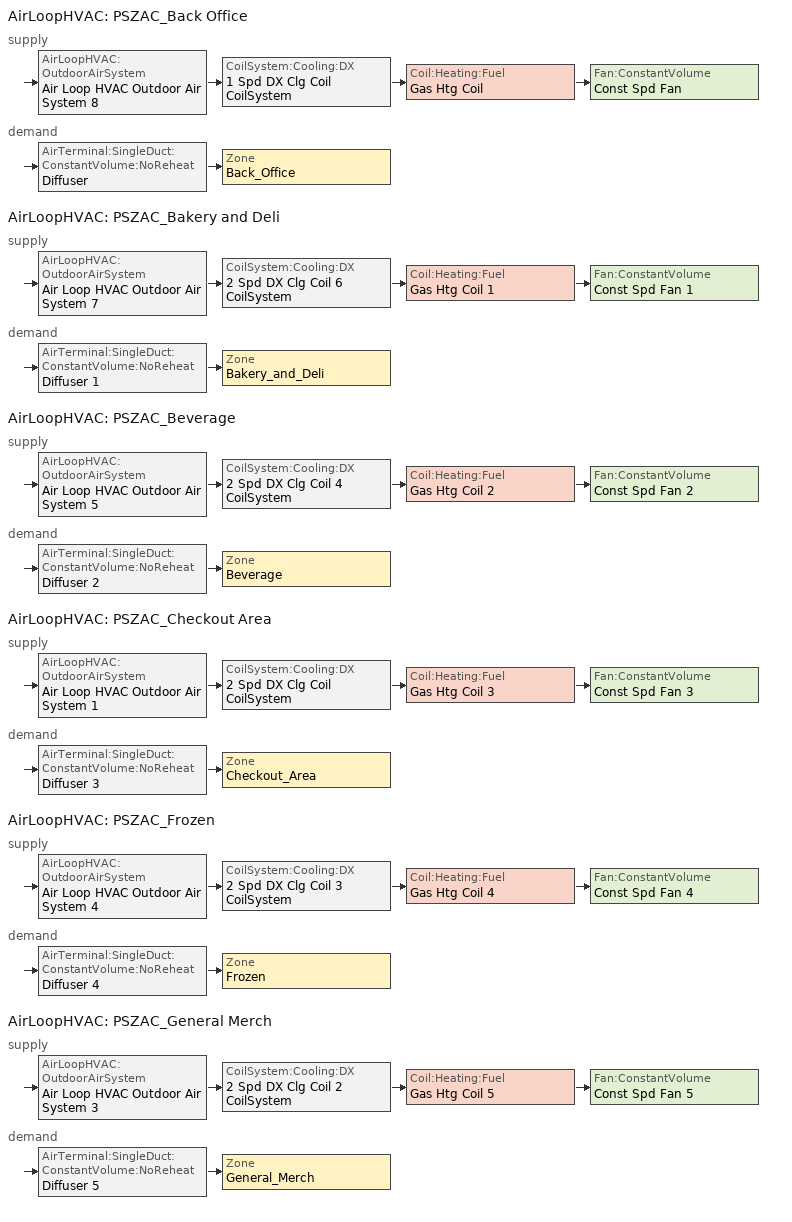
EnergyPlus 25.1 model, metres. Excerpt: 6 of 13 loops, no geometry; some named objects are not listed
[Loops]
AirLoopHVAC 'PSZAC_Back Office'
 supply: AirLoopHVAC:OutdoorAirSystem 'Air Loop HVAC Outdoor Air System 8' > CoilSystem:Cooling:DX '1 Spd DX Clg Coil CoilSystem' > Coil:Heating:Fuel 'Gas Htg Coil' > Fan:ConstantVolume 'Const Spd Fan'
 demand: AirTerminal:SingleDuct:ConstantVolume:NoReheat 'Diffuser' > Zone 'Back_Office'
AirLoopHVAC 'PSZAC_Bakery and Deli'
 supply: AirLoopHVAC:OutdoorAirSystem 'Air Loop HVAC Outdoor Air System 7' > CoilSystem:Cooling:DX '2 Spd DX Clg Coil 6 CoilSystem' > Coil:Heating:Fuel 'Gas Htg Coil 1' > Fan:ConstantVolume 'Const Spd Fan 1'
 demand: AirTerminal:SingleDuct:ConstantVolume:NoReheat 'Diffuser 1' > Zone 'Bakery_and_Deli'
AirLoopHVAC 'PSZAC_Beverage'
 supply: AirLoopHVAC:OutdoorAirSystem 'Air Loop HVAC Outdoor Air System 5' > CoilSystem:Cooling:DX '2 Spd DX Clg Coil 4 CoilSystem' > Coil:Heating:Fuel 'Gas Htg Coil 2' > Fan:ConstantVolume 'Const Spd Fan 2'
 demand: AirTerminal:SingleDuct:ConstantVolume:NoReheat 'Diffuser 2' > Zone 'Beverage'
AirLoopHVAC 'PSZAC_Checkout Area'
 supply: AirLoopHVAC:OutdoorAirSystem 'Air Loop HVAC Outdoor Air System 1' > CoilSystem:Cooling:DX '2 Spd DX Clg Coil CoilSystem' > Coil:Heating:Fuel 'Gas Htg Coil 3' > Fan:ConstantVolume 'Const Spd Fan 3'
 demand: AirTerminal:SingleDuct:ConstantVolume:NoReheat 'Diffuser 3' > Zone 'Checkout_Area'
AirLoopHVAC 'PSZAC_Frozen'
 supply: AirLoopHVAC:OutdoorAirSystem 'Air Loop HVAC Outdoor Air System 4' > CoilSystem:Cooling:DX '2 Spd DX Clg Coil 3 CoilSystem' > Coil:Heating:Fuel 'Gas Htg Coil 4' > Fan:ConstantVolume 'Const Spd Fan 4'
 demand: AirTerminal:SingleDuct:ConstantVolume:NoReheat 'Diffuser 4' > Zone 'Frozen'
AirLoopHVAC 'PSZAC_General Merch'
 supply: AirLoopHVAC:OutdoorAirSystem 'Air Loop HVAC Outdoor Air System 3' > CoilSystem:Cooling:DX '2 Spd DX Clg Coil 2 CoilSystem' > Coil:Heating:Fuel 'Gas Htg Coil 5' > Fan:ConstantVolume 'Const Spd Fan 5'
 demand: AirTerminal:SingleDuct:ConstantVolume:NoReheat 'Diffuser 5' > Zone 'General_Merch'
[DesignSpecification:OutdoorAir] Outdoor Air Method=Maximum; Outdoor Air Flow per Person {m3/s-person}=0.00707921; Outdoor Air Flow per Zone {m3/s}=0; Outdoor Air Flow Air Changes per Hour {1/hr}=0; Outdoor Air Schedule=RetailGroceryRetailHVACAvail
Name | Outdoor Air Flow per Zone Floor Area {m3/s-m2}
DSOA_Checkout_Area; DSOA_General_Merch; DSOA_Frozen; DSOA_Beverage; DSOA_Bakery_and_Deli | 0.001016
DSOA_Back_Office | 0.000762
[ZoneControl:Thermostat]
ZC_Back_Office: Zone or ZoneList=Back_Office; Control Type Schedule=Back_Office Zn Thermostat Schedule; Control 1=TSDSP_Back_Office; Temperature Difference Between Cutout And Setpoint {deltaC}=0
[ThermostatSetpoint:DualSetpoint]
TSDSP_Back_Office: Heating Setpoint Temperature Schedule=RetailGroceryRetailHtgSetpt; Cooling Setpoint Temperature Schedule=RetailGroceryRetailClgSetpt
[Sizing:Zone] Zone Cooling Design Supply Air Temperature Input Method=SupplyAirTemperature; Zone Cooling Design Supply Air Temperature {C}=14; Zone Cooling Design Supply Air Temperature Difference {deltaC}=11.11; Zone Heating Design Supply Air Temperature Input Method=SupplyAirTemperature; Zone Heating Design Supply Air Temperature {C}=40; Zone Heating Design Supply Air Temperature Difference {deltaC}=11.11; Zone Cooling Design Supply Air Humidity Ratio {kgWater/kgDryAir}=0.0085; Zone Heating Design Supply Air Humidity Ratio {kgWater/kgDryAir}=0.008; Cooling Design Air Flow Method=DesignDay; Cooling Design Air Flow Rate {m3/s}=0; Cooling Minimum Air Flow per Zone Floor Area {m3/s-m2}=0.000762; Cooling Minimum Air Flow {m3/s}=0; Cooling Minimum Air Flow Fraction=0; Heating Design Air Flow Method=DesignDay; Heating Design Air Flow Rate {m3/s}=0; Heating Maximum Air Flow per Zone Floor Area {m3/s-m2}=0.002032; Heating Maximum Air Flow {m3/s}=0.141576; Heating Maximum Air Flow Fraction=0.3; Account for Dedicated Outdoor Air System=No; Zone Load Sizing Method=Sensible Load Only No Latent Load; Zone Latent Cooling Design Supply Air Humidity Ratio Input Method=HumidityRatioDifference; Zone Cooling Design Supply Air Humidity Ratio Difference {kgWater/kgDryAir}=0.005; Zone Latent Heating Design Supply Air Humidity Ratio Input Method=HumidityRatioDifference; Zone Humidification Design Supply Air Humidity Ratio Difference {kgWater/kgDryAir}=0.005; Type of Space Sum to Use=Coincident
Name | Design Specification Outdoor Air Object
Back_Office | DSOA_Back_Office
Bakery_and_Deli | DSOA_Bakery_and_Deli
Beverage | DSOA_Beverage
Checkout_Area | DSOA_Checkout_Area
Frozen | DSOA_Frozen
General_Merch | DSOA_General_Merch
[Sizing:System] Type of Load to Size On=Sensible; Design Outdoor Air Flow Rate {m3/s}=Autosize; Central Heating Maximum System Air Flow Ratio=Autosize; Preheat Design Temperature {C}=5.68434e-14; Preheat Design Humidity Ratio {kgWater/kgDryAir}=0; Precool Design Temperature {C}=5.68434e-14; Precool Design Humidity Ratio {kgWater/kgDryAir}=0; Central Cooling Design Supply Air Temperature {C}=12.8; Central Heating Design Supply Air Temperature {C}=35; Type of Zone Sum to Use=NonCoincident; 100% Outdoor Air in Cooling=No; 100% Outdoor Air in Heating=No; Central Cooling Design Supply Air Humidity Ratio {kgWater/kgDryAir}=0.0085; Central Heating Design Supply Air Humidity Ratio {kgWater/kgDryAir}=0.008; Cooling Supply Air Flow Rate Method=DesignDay; Cooling Supply Air Flow Rate {m3/s}=0; Cooling Supply Air Flow Rate Per Floor Area {m3/s-m2}=0.00996765; Cooling Fraction of Autosized Cooling Supply Air Flow Rate=1; Cooling Supply Air Flow Rate Per Unit Cooling Capacity {m3/s-W}=3.94755e-05; Heating Supply Air Flow Rate Method=DesignDay; Heating Supply Air Flow Rate {m3/s}=0; Heating Supply Air Flow Rate Per Floor Area {m3/s-m2}=0.00996765; Heating Fraction of Autosized Heating Supply Air Flow Rate=1; Heating Fraction of Autosized Cooling Supply Air Flow Rate=1; Heating Supply Air Flow Rate Per Unit Heating Capacity {m3/s-W}=3.15882e-05; System Outdoor Air Method=ZoneSum; Zone Maximum Outdoor Air Fraction=1; Cooling Design Capacity Method=CoolingDesignCapacity; Cooling Design Capacity {W}=Autosize; Cooling Design Capacity Per Floor Area {W/m2}=234.7; Fraction of Autosized Cooling Design Capacity=1; Heating Design Capacity Method=HeatingDesignCapacity; Heating Design Capacity {W}=Autosize; Heating Design Capacity Per Floor Area {W/m2}=157; Fraction of Autosized Heating Design Capacity=1; Central Cooling Capacity Control Method=OnOff; Occupant Diversity=Autosize
PSZAC_Back Office; PSZAC_Bakery and Deli; PSZAC_Beverage; PSZAC_Checkout Area; PSZAC_Frozen; PSZAC_General Merch
[AirTerminal:SingleDuct:ConstantVolume:NoReheat] Availability Schedule=Always On Discrete; Maximum Air Flow Rate {m3/s}=AutoSize
Diffuser; Diffuser 1; Diffuser 2; Diffuser 3; Diffuser 4; Diffuser 5
[Zone equipment]
Back_Office: Diffuser
Bakery_and_Deli: Diffuser 1
Beverage: Diffuser 2
Checkout_Area: Diffuser 3, Zone Exhaust Fan_Restroom
Frozen: Diffuser 4
General_Merch: Diffuser 5
[Fan:ConstantVolume] Availability Schedule=RetailGroceryRetailHVACAvail; Fan Total Efficiency=0.57; Pressure Rise {Pa}=787.32; Maximum Flow Rate {m3/s}=AutoSize; Motor Efficiency=0.88; Motor In Airstream Fraction=1
Const Spd Fan; Const Spd Fan 1; Const Spd Fan 2; Const Spd Fan 3; Const Spd Fan 4; Const Spd Fan 5
[Fan:ZoneExhaust]
Zone Exhaust Fan_Restroom: Availability Schedule=RetailGroceryRetailHVACAvail; Fan Total Efficiency=0.65; Pressure Rise {Pa}=150; Maximum Flow Rate {m3/s}=0.0354; System Availability Manager Coupling Mode=Decoupled
[Coil:Cooling:DX:SingleSpeed]
1 Spd DX Clg Coil: Availability Schedule=Always On Discrete; Gross Rated Total Cooling Capacity {W}=Autosize; Gross Rated Sensible Heat Ratio=Autosize; Gross Rated Cooling COP {W/W}=3.3; Rated Air Flow Rate {m3/s}=Autosize; 2017 Rated Evaporator Fan Power Per Volume Flow Rate {W/(m3/s)}=773.3; 2023 Rated Evaporator Fan Power Per Volume Flow Rate {W/(m3/s)}=934.4; Total Cooling Capacity Function of Temperature Curve=OS:Curve:Biquadratic 1; Total Cooling Capacity Function of Flow Fraction Curve=OS:Curve:Quadratic 1; Energy Input Ratio Function of Temperature Curve=OS:Curve:Biquadratic 2; Energy Input Ratio Function of Flow Fraction Curve=OS:Curve:Quadratic 2; Part Load Fraction Correlation Curve=OS:Curve:Quadratic 3; Minimum Outdoor Dry-Bulb Temperature for Compressor Operation {C}=-25; Nominal Time for Condensate Removal to Begin {s}=0; Ratio of Initial Moisture Evaporation Rate and Steady State Latent Capacity=0; Maximum Cycling Rate {cycles/hr}=0; Latent Capacity Time Constant {s}=0; Condenser Type=AirCooled; Evaporative Condenser Effectiveness=0; Evaporative Condenser Air Flow Rate {m3/s}=Autosize; Evaporative Condenser Pump Rated Power Consumption {W}=Autosize; Crankcase Heater Capacity {W}=0; Maximum Outdoor Dry-Bulb Temperature for Crankcase Heater Operation {C}=0; Basin Heater Capacity {W/K}=0; Basin Heater Setpoint Temperature {C}=10
[Coil:Cooling:DX:TwoSpeed] Availability Schedule=Always On Discrete; High Speed Gross Rated Total Cooling Capacity {W}=Autosize; High Speed Rated Sensible Heat Ratio=Autosize; High Speed Gross Rated Cooling COP {W/W}=3.3; High Speed Rated Air Flow Rate {m3/s}=Autosize; High Speed 2017 Rated Evaporator Fan Power Per Volume Flow Rate {W/(m3/s)}=773.3; High Speed 2023 Rated Evaporator Fan Power Per Volume Flow Rate {W/(m3/s)}=934.4; Unit Internal Static Air Pressure {Pa}=773.3; Total Cooling Capacity Function of Temperature Curve=OS:Curve:Biquadratic 25; Total Cooling Capacity Function of Flow Fraction Curve=OS:Curve:Quadratic 20; Energy Input Ratio Function of Temperature Curve=OS:Curve:Biquadratic 22; Energy Input Ratio Function of Flow Fraction Curve=OS:Curve:Quadratic 21; Part Load Fraction Correlation Curve=OS:Curve:Quadratic 22; Low Speed Gross Rated Total Cooling Capacity {W}=Autosize; Low Speed Gross Rated Sensible Heat Ratio=Autosize; Low Speed Gross Rated Cooling COP {W/W}=3.3; Low Speed Rated Air Flow Rate {m3/s}=Autosize; Low Speed 2017 Rated Evaporator Fan Power Per Volume Flow Rate {W/(m3/s)}=773.3; Low Speed 2023 Rated Evaporator Fan Power Per Volume Flow Rate {W/(m3/s)}=934.4; Low Speed Total Cooling Capacity Function of Temperature Curve=OS:Curve:Biquadratic 23; Low Speed Energy Input Ratio Function of Temperature Curve=OS:Curve:Biquadratic 24; Condenser Type=AirCooled; Minimum Outdoor Dry-Bulb Temperature for Compressor Operation {C}=-25; High Speed Evaporative Condenser Effectiveness=0; High Speed Evaporative Condenser Air Flow Rate {m3/s}=Autosize; High Speed Evaporative Condenser Pump Rated Power Consumption {W}=Autosize; Low Speed Evaporative Condenser Effectiveness=0; Low Speed Evaporative Condenser Air Flow Rate {m3/s}=Autosize; Low Speed Evaporative Condenser Pump Rated Power Consumption {W}=Autosize; Basin Heater Capacity {W/K}=10; Basin Heater Setpoint Temperature {C}=2
2 Spd DX Clg Coil 6; 2 Spd DX Clg Coil 4; 2 Spd DX Clg Coil; 2 Spd DX Clg Coil 3; 2 Spd DX Clg Coil 2
[Coil:Heating:Fuel] Availability Schedule=Always On Discrete; Fuel Type=NaturalGas; Burner Efficiency=0.8; Nominal Capacity {W}=AutoSize; On Cycle Parasitic Electric Load {W}=0; Off Cycle Parasitic Fuel Load {W}=0
Gas Htg Coil; Gas Htg Coil 1; Gas Htg Coil 2; Gas Htg Coil 3; Gas Htg Coil 4; Gas Htg Coil 5
[CoilSystem:Cooling:DX] Availability Schedule=Always On Discrete
Name | Cooling Coil
1 Spd DX Clg Coil CoilSystem | 1 Spd DX Clg Coil
2 Spd DX Clg Coil 6 CoilSystem | 2 Spd DX Clg Coil 6
2 Spd DX Clg Coil 4 CoilSystem | 2 Spd DX Clg Coil 4
2 Spd DX Clg Coil CoilSystem | 2 Spd DX Clg Coil
2 Spd DX Clg Coil 3 CoilSystem | 2 Spd DX Clg Coil 3
2 Spd DX Clg Coil 2 CoilSystem | 2 Spd DX Clg Coil 2
[HeatExchanger:AirToAir:SensibleAndLatent] Availability Schedule=Always On Discrete; Nominal Supply Air Flow Rate {m3/s}=Autosize; Sensible Effectiveness at 100% Heating Air Flow=0.76; Latent Effectiveness at 100% Heating Air Flow=0.68; Sensible Effectiveness at 100% Cooling Air Flow=0.76; Latent Effectiveness at 100% Cooling Air Flow=0.68; Nominal Electric Power {W}=0; Supply Air Outlet Temperature Control=No; Heat Exchanger Type=Plate; Frost Control Type=None; Threshold Temperature {C}=1.7; Economizer Lockout=Yes; Sensible Effectiveness of Heating Air Flow Curve=ERV HX_SensHeatEff; Latent Effectiveness of Heating Air Flow Curve=ERV HX_LatHeatEff; Sensible Effectiveness of Cooling Air Flow Curve=ERV HX_SensCoolEff; Latent Effectiveness of Cooling Air Flow Curve=ERV HX_LatCoolEff
ERV HX 9; ERV HX 10; ERV HX 11; ERV HX; ERV HX 1; ERV HX 2
[Controller:OutdoorAir] Maximum Outdoor Air Flow Rate {m3/s}=Autosize; Economizer Control Type=FixedDryBulb; Economizer Control Action Type=ModulateFlow; Economizer Maximum Limit Dry-Bulb Temperature {C}=23.8889; Economizer Maximum Limit Enthalpy {J/kg}=116300; Economizer Minimum Limit Dry-Bulb Temperature {C}=7.22222; Lockout Type=NoLockout; Minimum Limit Type=FixedMinimum; High Humidity Control=No; High Humidity Outdoor Air Flow Ratio=1; Control High Indoor Humidity Based on Outdoor Humidity Ratio=Yes; Heat Recovery Bypass Control Type=BypassWhenWithinEconomizerLimits; Economizer Operation Staging=InterlockedWithMechanicalCooling
Name | Minimum Outdoor Air Flow Rate {m3/s} | Mechanical Ventilation Controller
Controller Outdoor Air_Checkout Area 7 | Autosize | Controller Mechanical Ventilation 8
Controller Outdoor Air_Checkout Area 6 | 0 | Controller Mechanical Ventilation 7
Controller Outdoor Air_Checkout Area 4 | 0 | Controller Mechanical Ventilation 5
Controller Outdoor Air_Checkout Area | 0 | Controller Mechanical Ventilation 1
Controller Outdoor Air_Checkout Area 3 | 0 | Controller Mechanical Ventilation 4
Controller Outdoor Air_Checkout Area 2 | 0 | Controller Mechanical Ventilation 3
[Controller:MechanicalVentilation] Availability Schedule=RetailGroceryRetailHVACAvail; System Outdoor Air Method=ZoneSum
Name | Demand Controlled Ventilation | Zone or ZoneList 1 | Design Specification Outdoor Air Object Name 1
Controller Mechanical Ventilation 8 | No | Back_Office | DSOA_Back_Office
Controller Mechanical Ventilation 7 | Yes | Bakery_and_Deli | DSOA_Bakery_and_Deli
Controller Mechanical Ventilation 5 | Yes | Beverage | DSOA_Beverage
Controller Mechanical Ventilation 1 | Yes | Checkout_Area | DSOA_Checkout_Area
Controller Mechanical Ventilation 4 | Yes | Frozen | DSOA_Frozen
Controller Mechanical Ventilation 3 | Yes | General_Merch | DSOA_General_Merch
[AirLoopHVAC] Design Supply Air Flow Rate {m3/s}=AutoSize; Design Return Air Flow Fraction of Supply Air Flow=1
PSZAC_Back Office; PSZAC_Bakery and Deli; PSZAC_Beverage; PSZAC_Checkout Area; PSZAC_Frozen; PSZAC_General Merch
[SetpointManager:SingleZone:Reheat] Control Variable=Temperature; Minimum Supply Air Temperature {C}=12.8; Maximum Supply Air Temperature {C}=35
Name | Control Zone
Setpoint Manager Single Zone Reheat 8 | Back_Office
Setpoint Manager Single Zone Reheat 7 | Bakery_and_Deli
Setpoint Manager Single Zone Reheat 5 | Beverage
Setpoint Manager Single Zone Reheat 1 | Checkout_Area
Setpoint Manager Single Zone Reheat 4 | Frozen
Setpoint Manager Single Zone Reheat 3 | General_Merch
[SetpointManager:MixedAir] Control Variable=Temperature
Node 186 OS Default SPM; Node 109 OS Default SPM; Node 110 OS Default SPM; Node 111 OS Default SPM; Node 188 OS Default SPM; Node 95 OS Default SPM; Node 46 OS Default SPM; Node 85 OS Default SPM; Node 190 OS Default SPM; Node 70 OS Default SPM; Node 47 OS Default SPM; Node 86 OS Default SPM; Node 168 OS Default SPM; Node 18 OS Default SPM; Node 48 OS Default SPM; Node 87 OS Default SPM; Node 170 OS Default SPM; Node 57 OS Default SPM; Node 58 OS Default SPM; Node 97 OS Default SPM; Node 172 OS Default SPM; Node 44 OS Default SPM; Node 59 OS Default SPM; Node 98 OS Default SPM
[Refrigeration:Case] Availability Schedule=Always On Discrete; Rated Ambient Temperature {C}=24; Rated Ambient Relative Humidity {percent}=55; Rated Total Cooling Capacity per Unit Length {W/m}=1432.66; Rated Latent Heat Ratio=0.3; Rated Runtime Fraction=0.85; Latent Case Credit Curve Type=CaseTemperatureMethod; Latent Case Credit Curve=Refrigerated Case Latent Credit Curve; Standard Case Fan Power per Unit Length {W/m}=41.01; Operating Case Fan Power per Unit Length {W/m}=41.01; Standard Case Lighting Power per Unit Length {W/m}=45.93; Installed Case Lighting Power per Unit Length {W/m}=45.93; Case Lighting Schedule=RetailGroceryRetailLights; Fraction of Lighting Energy to Case=1; Humidity at Zero Anti-Sweat Heater Energy {percent}=-10; Fraction of Anti-Sweat Heater Energy to Case=1; Case Defrost Schedule=RetailGroceryRetailDefrost; Case Defrost Drip-Down Schedule=RetailGroceryRetailDefrostDripDown; Defrost Energy Correction Curve Type=None; Under Case HVAC Return Air Fraction=0; Refrigerated Case Restocking Schedule=RetailGroceryRetailCaseRestock; Case Credit Fraction Schedule=RetailGroceryRetailCaseCredit; Average Refrigerant Charge Inventory {kg/m}=0
Name | Zone | Case Length {m} | Case Operating Temperature {C} | Case Anti-Sweat Heater Power per Unit Length {W/m} | Minimum Anti-Sweat Heater Power per Unit Length {W/m} | Anti-Sweat Heater Control Type | Case Height {m} | Case Defrost Power per Unit Length {W/m} | Case Defrost Type | Design Evaporator Temperature or Brine Inlet Temperature {C}
R5_Frozen Food Upright Case | Frozen | 3.6576 | -25 | 100 | 20 | DewpointMethod | 2.1336 | 150 | Electric | -32
R6_Ice Cream Low-Temp Case | Frozen | 1.8288 | -25 | 120 | 24 | DewpointMethod | 2.1336 | 200 | Electric | -32
R10_Grab-n-Go Sandwich Cooler | Checkout_Area | 1.8288 | 2.78 | 0 | 0 | None | 1.524 | 0 | OffCycle | -5.56
R9_Beverage Case | Beverage | 2.4384 | 2.78 | 60 | 12 | DewpointMethod | 2.1336 | 0 | OffCycle | -5.56
R2_Service Deli Case | Bakery_and_Deli | 2.4384 | 2.78 | 0 | 0 | None | 1.27 | 0 | OffCycle | -5.56
[Refrigeration:CaseAndWalkInList]
Name | Case or WalkIn 1 | Case or WalkIn 2 | Case or WalkIn 3 | Case or WalkIn 4 | Case or WalkIn 5 | Case or WalkIn 6 | Case or WalkIn 7
LT_Refrigeration System Case and Walkin List | R5_Frozen Food Upright Case | R6_Ice Cream Low-Temp Case | R8_Walk In Freezer
MT_Refrigeration System Case and Walkin List | R10_Grab-n-Go Sandwich Cooler | R9_Beverage Case | R4_Produce Case (Refrigerated) | R3_Meat Self-Service Case | R2_Service Deli Case | R1_Open Multideck Dairy Case | R7_Walk In Cooler
[Schedule:Constant]
Always On Discrete: On Off Limits, 1
[Schedule:Week:Daily]
RetailGroceryRetailCaseCreditWk: RetailGroceryRetailCaseCreditSun, RetailGroceryRetailCaseCreditWD, RetailGroceryRetailCaseCreditWD, RetailGroceryRetailCaseCreditWD, RetailGroceryRetailCaseCreditWD, RetailGroceryRetailCaseCreditWD, RetailGroceryRetailCaseCreditSat, RetailGroceryRetailCaseCreditSun, RetailGroceryRetailCaseCreditWD, RetailGroceryRetailCaseCreditWD, RetailGroceryRetailCaseCreditSun, RetailGroceryRetailCaseCreditSun
RetailGroceryRetailCaseRestockWk: RetailGroceryRetailCaseRestockSun, RetailGroceryRetailCaseRestockWD, RetailGroceryRetailCaseRestockWD, RetailGroceryRetailCaseRestockWD, RetailGroceryRetailCaseRestockWD, RetailGroceryRetailCaseRestockWD, RetailGroceryRetailCaseRestockSat, RetailGroceryRetailCaseRestockSun, RetailGroceryRetailCaseRestockWD, RetailGroceryRetailCaseRestockWD, RetailGroceryRetailCaseRestockSun, RetailGroceryRetailCaseRestockSun
RetailGroceryRetailDefrostWk: RetailGroceryRetailDefrostSun, RetailGroceryRetailDefrostWD, RetailGroceryRetailDefrostWD, RetailGroceryRetailDefrostWD, RetailGroceryRetailDefrostWD, RetailGroceryRetailDefrostWD, RetailGroceryRetailDefrostSat, RetailGroceryRetailDefrostSun, RetailGroceryRetailDefrostWD, RetailGroceryRetailDefrostWD, RetailGroceryRetailDefrostSun, RetailGroceryRetailDefrostSun
RetailGroceryRetailDefrostDripDownWk: RetailGroceryRetailDefrostDripDownSun, RetailGroceryRetailDefrostDripDownWD, RetailGroceryRetailDefrostDripDownWD, RetailGroceryRetailDefrostDripDownWD, RetailGroceryRetailDefrostDripDownWD, RetailGroceryRetailDefrostDripDownWD, RetailGroceryRetailDefrostDripDownSat, RetailGroceryRetailDefrostDripDownSun, RetailGroceryRetailDefrostDripDownWD, RetailGroceryRetailDefrostDripDownWD, RetailGroceryRetailDefrostDripDownSun, RetailGroceryRetailDefrostDripDownSun
RetailGroceryRetailHVACAvailWk: RetailGroceryRetailHVACAvailSun, RetailGroceryRetailHVACAvailWD, RetailGroceryRetailHVACAvailWD, RetailGroceryRetailHVACAvailWD, RetailGroceryRetailHVACAvailWD, RetailGroceryRetailHVACAvailWD, RetailGroceryRetailHVACAvailSat, RetailGroceryRetailHVACAvailSun, RetailGroceryRetailHVACAvailWD, RetailGroceryRetailHVACAvailWD, RetailGroceryRetailHVACAvailSun, RetailGroceryRetailHVACAvailSun
RetailGroceryRetailHtgSetptWk: RetailGroceryRetailHtgSetptSun, RetailGroceryRetailHtgSetptWD, RetailGroceryRetailHtgSetptWD, RetailGroceryRetailHtgSetptWD, RetailGroceryRetailHtgSetptWD, RetailGroceryRetailHtgSetptWD, RetailGroceryRetailHtgSetptSat, RetailGroceryRetailHtgSetptSun, RetailGroceryRetailHtgSetptWD, RetailGroceryRetailHtgSetptWD, RetailGroceryRetailHtgSetptSun, RetailGroceryRetailHtgSetptSun
RetailGroceryRetailLightsWk: RetailGroceryRetailLightsSun, RetailGroceryRetailLightsWD, RetailGroceryRetailLightsWD, RetailGroceryRetailLightsWD, RetailGroceryRetailLightsWD, RetailGroceryRetailLightsWD, RetailGroceryRetailLightsSat, RetailGroceryRetailLightsSun, RetailGroceryRetailLightsWD, RetailGroceryRetailLightsWD, RetailGroceryRetailLightsSun, RetailGroceryRetailLightsSun
[Schedule:Year]
RetailGroceryRetailCaseCredit: Fraction, RetailGroceryRetailCaseCreditWk, 1, 1, 12, 31
RetailGroceryRetailCaseRestock: Fraction, RetailGroceryRetailCaseRestockWk, 1, 1, 12, 31
RetailGroceryRetailClgSetpt: Temperature, RetailGroceryRetailClgSetptWk, 1, 1, 12, 31
RetailGroceryRetailDefrost: Fraction, RetailGroceryRetailDefrostWk, 1, 1, 12, 31
RetailGroceryRetailDefrostDripDown: Fraction, RetailGroceryRetailDefrostDripDownWk, 1, 1, 12, 31
RetailGroceryRetailHVACAvail: OnOff, RetailGroceryRetailHVACAvailWk, 1, 1, 12, 31
RetailGroceryRetailHtgSetpt: Temperature, RetailGroceryRetailHtgSetptWk, 1, 1, 12, 31
RetailGroceryRetailLights: Fraction, RetailGroceryRetailLightsWk, 1, 1, 12, 31
[Schedule:Compact]
Back_Office Zn Thermostat Schedule: Through: 12/31, For: AllDays, Until: 24:00, 4
[Curve:Quadratic]
Name | Coefficient1 Constant | Coefficient2 x | Coefficient3 x**2 | Minimum Value of x | Maximum Value of x
OS:Curve:Quadratic 1; OS:Curve:Quadratic 20 | 0.77136 | 0.34053 | -0.11088 | 0.75918 | 1.13877
OS:Curve:Quadratic 2; OS:Curve:Quadratic 21 | 1.2055 | -0.32953 | 0.12308 | 0.75918 | 1.13877
OS:Curve:Quadratic 3; OS:Curve:Quadratic 22 | 0.771 | 0.229 | 0 | 0 | 1
[Curve:Cubic]
Refrigerated Case Latent Credit Curve: Coefficient1 Constant=0.0265263; Coefficient2 x=0.00107803; Coefficient3 x**2=-6.02558e-05; Coefficient4 x**3=1.23732e-06; Minimum Value of x=-35; Maximum Value of x=20
[Curve:Biquadratic] Minimum Value of x=17; Maximum Value of x=22; Minimum Value of y=13; Maximum Value of y=46
Name | Coefficient1 Constant | Coefficient2 x | Coefficient3 x**2 | Coefficient4 y | Coefficient5 y**2 | Coefficient6 x*y
OS:Curve:Biquadratic 1; OS:Curve:Biquadratic 25; OS:Curve:Biquadratic 23 | 0.42415 | 0.04426 | -0.00042 | 0.00333 | -8e-05 | -0.00021
OS:Curve:Biquadratic 2; OS:Curve:Biquadratic 22; OS:Curve:Biquadratic 24 | 1.23649 | -0.02431 | 0.00057 | -0.01434 | 0.00063 | -0.00038
[Table:IndependentVariableList]
ERV HX_SensHeatEff Independent Variable List; ERV HX_LatHeatEff Independent Variable List; ERV HX_SensCoolEff Independent Variable List; ERV HX_LatCoolEff Independent Variable List: ERV HX_IndependentVariable
[Table:Lookup]
ERV HX_SensHeatEff: ERV HX_SensHeatEff Independent Variable List, DivisorOnly, 0.76, 0, 10, Dimensionless, 0.81, 0.76
ERV HX_LatHeatEff: ERV HX_LatHeatEff Independent Variable List, DivisorOnly, 0.68, 0, 10, Dimensionless, 0.73, 0.68
ERV HX_SensCoolEff: ERV HX_SensCoolEff Independent Variable List, DivisorOnly, 0.76, 0, 10, Dimensionless, 0.81, 0.76
ERV HX_LatCoolEff: ERV HX_LatCoolEff Independent Variable List, DivisorOnly, 0.68, 0, 10, Dimensionless, 0.73, 0.68
